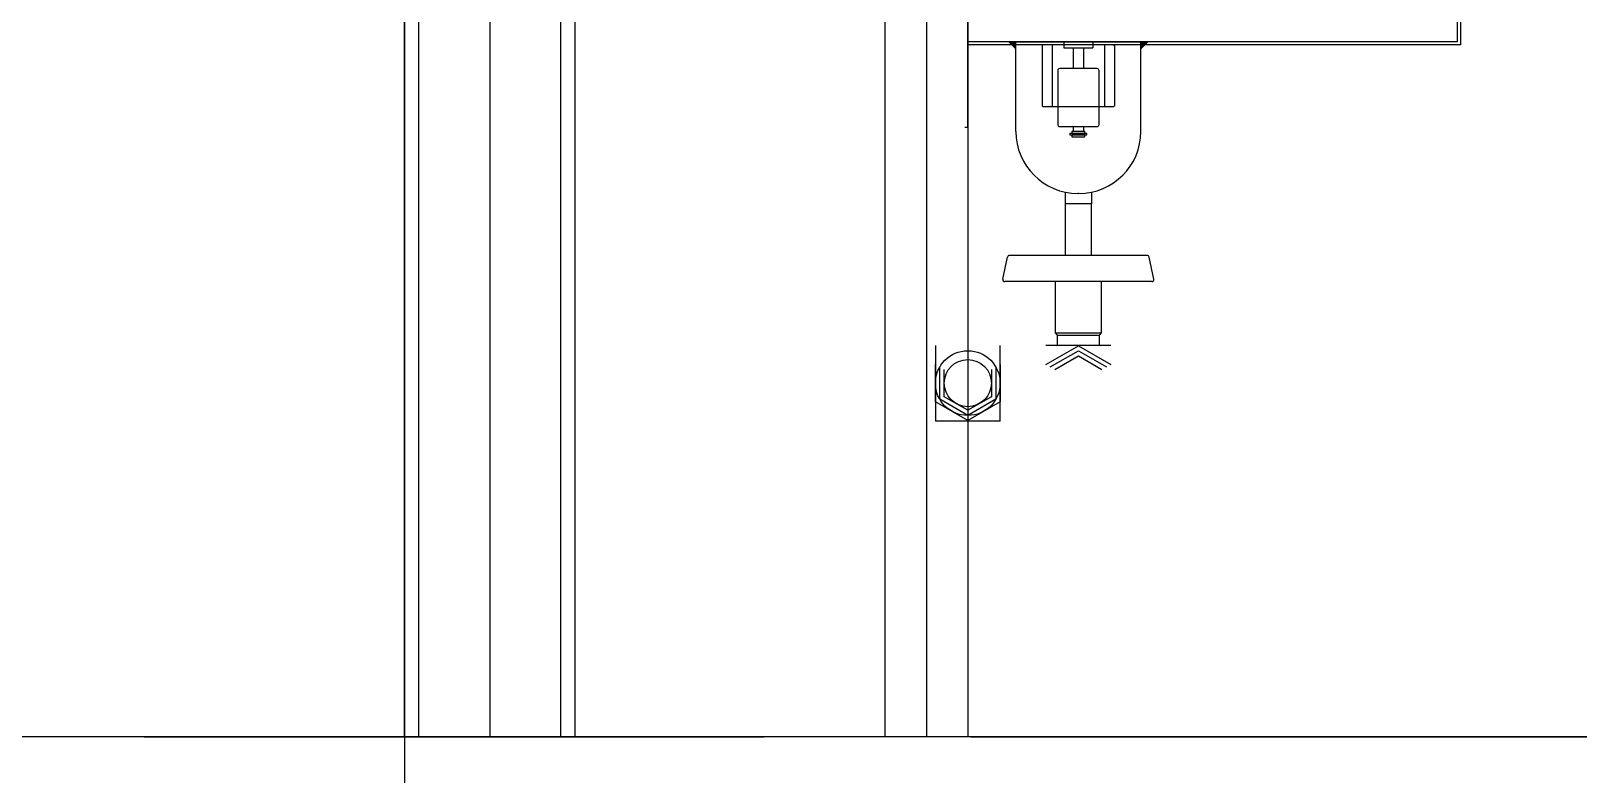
# Model space of a CAD drawing. Extents: x -3080 to 28500, y -1326 to 31609.
# Drawn here: x 14519.5 to 14594.4, y 26319 to 26355 of the extents above; entities that cross this region are included whole.
import ezdxf
from ezdxf.xclip import XClip

# ---------------------------------------------------------------- set-up
doc = ezdxf.new("R2010")
doc.units = 0
doc.header["$LTSCALE"] = 100
doc.header["$XCLIPFRAME"] = 2
doc.linetypes.add('188K-SM-07-F10-MECH-CR PIPE-Y2257103$0$F14P7-SM-08-FNN-(16)_CHEM_140725$0$HIDDEN', pattern=[9.525, 6.35, -3.175])
doc.linetypes.add('188K-SM-07-F10-MECH-CR PIPE-Y2257103$0$X-S-FAB_SL ALL$0$HIDDEN', pattern=[0.4, 0.3, -0.1])
for name, color, linetype in [('0-xref', 8, 'Continuous'), ('188K-SM-07-F10-MECH-CR PIPE-Y2257103$0$AP6B-SM-08-FNN-340-A(13)_Ver1$0$18P2-SM-08-FNN-320-A(5)-20190426-JEN$0$18P2-SM-08-FNN-320-A(5)-20190318-JEN$0$SM-08-FNN-300-A(5)-JEN$0$15P6-SM-08-FNN-320-A(10)-UIS-TCM$0$15P6-SM-08-FNN-00-(@10)170308-MIC$0$0-CDS', 140, 'Continuous'), ('188K-SM-07-F10-MECH-CR PIPE-Y2257103$0$AP7P1-SM-08-FNN-120-A(4)-SMP$0$15P6-SM-08-FNN-320-A(10)-UIS-TCM$0$15P6-SM-08-FNN-00-(@10)170308-MIC$0$0-CDS', 140, 'Continuous'), ('188K-SM-07-F10-MECH-CR PIPE-Y2257103$0$SH-LINE-130', 2, 'Continuous'), ('188K-SM-07-F10-MECH-CR PIPE-Y2257103$0$X-S-FAB_SL ALL$0$BEAM-S', 2, 'Continuous'), ('188K-SM-07-F10-MECH-CR PIPE-Y2257103$0$X-S-FAB_SL ALL$0$HID', 5, '188K-SM-07-F10-MECH-CR PIPE-Y2257103$0$X-S-FAB_SL ALL$0$HIDDEN')]:
    doc.layers.add(name, color=color, linetype=linetype)

# ---------------------------------------------------------------- blocks, each defined once
blk = doc.blocks.new('*U1541')
at = {"color": 241}
blk.add_lwpolyline([(17.5, 50), (-17.5, 50), (-17.5, 337.5), (17.5, 337.5)], close=True, dxfattribs=at)
blk = doc.blocks.new('188K-SM-07-F10-MECH-CR PIPE-Y2257103$0$X-S-FAB_SL ALL')
at = {"layer": '188K-SM-07-F10-MECH-CR PIPE-Y2257103$0$X-S-FAB_SL ALL$0$HID'}
blk.add_line((-2628.521, -73013.977), (19076.479, -73013.977), dxfattribs=at)
at = {"layer": '188K-SM-07-F10-MECH-CR PIPE-Y2257103$0$X-S-FAB_SL ALL$0$BEAM-S'}
blk.add_blockref('*U1541', (10046.579, -73086.477), dxfattribs=at)
blk = doc.blocks.new('188K-SM-07-F10-MECH-CR PIPE-Y2257103$0$CDS-CVD')
at = {"layer": '188K-SM-07-F10-MECH-CR PIPE-Y2257103$0$AP6B-SM-08-FNN-340-A(13)_Ver1$0$18P2-SM-08-FNN-320-A(5)-20190426-JEN$0$18P2-SM-08-FNN-320-A(5)-20190318-JEN$0$SM-08-FNN-300-A(5)-JEN$0$15P6-SM-08-FNN-320-A(10)-UIS-TCM$0$15P6-SM-08-FNN-00-(@10)170308-MIC$0$0-CDS', "ltscale": 0.1}
blk.add_line((14562.86, -72855.477), (14562.86, -73013.977), dxfattribs=at)
blk.add_lwpolyline([(14564.86, -73013.977), (14560.86, -73013.977), (14560.86, -72855.477), (14564.86, -72855.477)], close=True, dxfattribs=at)
at = {"layer": '188K-SM-07-F10-MECH-CR PIPE-Y2257103$0$AP7P1-SM-08-FNN-120-A(4)-SMP$0$15P6-SM-08-FNN-320-A(10)-UIS-TCM$0$15P6-SM-08-FNN-00-(@10)170308-MIC$0$0-CDS', "ltscale": 0.1}
for p, q in [((14564.86, -72984.477), (14564.86, -72933.072)), ((14588.56, -72980.327), (14588.56, -72972.627)), ((14588.71, -72980.477), (14588.71, -72972.477)), ((14564.86, -72979.054), (14564.86, -72999.547)), ((14588.56, -72980.327), (14564.86, -72980.327)), ((14588.71, -72980.477), (14564.86, -72980.477)), ((14567.185, -72980.327), (14573.235, -72980.327)), ((14567.185, -72984.671), (14567.185, -72980.327)), ((14573.235, -72980.327), (14567.185, -72980.327)), ((14568.46, -72980.527), (14568.51, -72980.477)), ((14568.46, -72980.527), (14568.46, -72983.427)), ((14571.91, -72980.477), (14568.51, -72980.477)), ((14568.94, -72980.477), (14568.94, -72983.477)), ((14569.512, -72980.327), (14569.512, -72980.63)), ((14569.512, -72980.63), (14570.908, -72980.63)), ((14569.96, -72980.63), (14569.96, -72981.63)), ((14570.46, -72980.63), (14570.46, -72981.63)), ((14570.908, -72980.327), (14570.908, -72980.63)), ((14571.48, -72980.477), (14571.48, -72983.477)), ((14571.96, -72980.527), (14571.91, -72980.477)), ((14571.96, -72980.527), (14571.96, -72983.427)), ((14573.235, -72984.671), (14573.235, -72980.327)), ((14569.21, -72981.73), (14569.21, -72984.33)), ((14571.11, -72981.63), (14569.31, -72981.63)), ((14571.21, -72984.33), (14571.21, -72981.73)), ((14568.51, -72983.477), (14568.46, -72983.427)), ((14571.91, -72983.477), (14568.51, -72983.477)), ((14571.91, -72983.477), (14571.96, -72983.427)), ((14569.31, -72984.43), (14571.11, -72984.43)), ((14569.96, -72984.43), (14569.96, -72984.68)), ((14570.46, -72984.43), (14570.46, -72984.68)), ((14564.86, -72984.477), (14564.71, -72984.477)), ((14569.804, -72984.774), (14569.804, -72984.836)), ((14570.616, -72984.774), (14569.804, -72984.774)), ((14569.804, -72984.836), (14570.616, -72984.836)), ((14569.897, -72984.68), (14569.897, -72984.774)), ((14570.522, -72984.68), (14569.897, -72984.68)), ((14569.897, -72984.774), (14570.522, -72984.774)), ((14569.897, -72984.836), (14569.897, -72984.93)), ((14570.522, -72984.836), (14569.897, -72984.836)), ((14569.897, -72984.93), (14570.522, -72984.93)), ((14570.522, -72984.774), (14570.522, -72984.68)), ((14570.522, -72984.93), (14570.522, -72984.836)), ((14570.616, -72984.836), (14570.616, -72984.774)), ((14569.572, -72987.608), (14569.572, -72988.171)), ((14570.848, -72988.171, 2.769), (14569.572, -72988.171, 2.769)), ((14569.572, -72988.171, 2.769), (14569.575, -72990.667, 2.769)), ((14570.848, -72988.171), (14569.572, -72988.171)), ((14570.235, -72987.671), (14570.185, -72987.671)), ((14570.845, -72990.667, 2.769), (14570.848, -72988.171, 2.769)), ((14570.848, -72987.608), (14570.848, -72988.171)), ((14566.557, -72991.815, 2.769), (14566.785, -72990.748, 2.769)), ((14573.535, -72990.667, 2.769), (14566.885, -72990.667, 2.769)), ((14573.863, -72991.815, 2.769), (14573.635, -72990.748, 2.769)), ((14573.764, -72991.937, 2.769), (14566.656, -72991.937, 2.769)), ((14569.097, -72994.418, 2.769), (14569.097, -72991.937, 2.769)), ((14571.323, -72994.418, 2.769), (14571.323, -72991.937, 2.769)), ((14569.097, -72994.418, 2.769), (14571.323, -72994.418, 2.769)), ((14569.194, -72994.527, 2.769), (14569.097, -72994.418, 2.769)), ((14569.194, -72995.035, 2.769), (14569.194, -72994.527, 2.769)), ((14569.194, -72994.527, 2.769), (14571.226, -72994.527, 2.769)), ((14571.226, -72994.527, 2.769), (14571.323, -72994.418, 2.769)), ((14571.226, -72995.035, 2.769), (14571.226, -72994.527, 2.769)), ((14563.293, -72995.035, 2.769), (14563.293, -72998.692, 2.769)), ((14566.427, -72998.692, 2.769), (14566.427, -72995.035, 2.769)), ((14571.777, -72995.035, 2.769), (14568.643, -72995.035, 2.769)), ((14568.643, -72995.947, 2.769), (14570.21, -72995.042, 2.769)), ((14568.853, -72996.068, 2.769), (14570.21, -72995.285, 2.769)), ((14569.069, -72996.193, 2.769), (14570.21, -72995.534, 2.769)), ((14570.21, -72995.042, 2.769), (14571.777, -72995.947, 2.769)), ((14570.21, -72995.285, 2.769), (14571.567, -72996.068, 2.769)), ((14570.21, -72995.534, 2.769), (14571.351, -72996.193, 2.769)), ((14563.293, -72997.757, 2.769), (14563.293, -72995.947, 2.769)), ((14563.503, -72997.635, 2.769), (14563.503, -72996.068, 2.769)), ((14563.719, -72997.511, 2.769), (14563.719, -72996.193, 2.769)), ((14566.001, -72996.193, 2.769), (14566.001, -72997.511, 2.769)), ((14566.217, -72996.068, 2.769), (14566.217, -72997.635, 2.769)), ((14566.427, -72995.947, 2.769), (14566.427, -72997.757, 2.769)), ((14564.86, -72998.662, 2.769), (14563.293, -72997.757, 2.769)), ((14564.86, -72998.419, 2.769), (14563.503, -72997.635, 2.769)), ((14564.86, -72998.169, 2.769), (14563.719, -72997.511, 2.769)), ((14566.001, -72997.511, 2.769), (14564.86, -72998.169, 2.769)), ((14566.217, -72997.635, 2.769), (14564.86, -72998.419, 2.769)), ((14566.427, -72997.757, 2.769), (14564.86, -72998.662, 2.769)), ((14566.427, -72998.692, 2.769), (14563.293, -72998.692, 2.769))]:
    blk.add_line(p, q, dxfattribs=at)
for radius in [1.567, 1.141]:
    blk.add_circle((14564.86, -72996.852, 2.769), radius, dxfattribs=at)
for centre, radius, start, end in [((14569.31, -72981.73), 0.1, 90, 180), ((14571.11, -72981.73), 0.1, 0, 90), ((14569.31, -72984.33), 0.1, 180, 270), ((14571.11, -72984.33), 0.1, 270, 0), ((14570.185, -72984.671), 3, 180, 270), ((14570.235, -72984.671), 3, 270, 0), ((14566.885, -72990.769, 2.769), 0.102, 90, 167.9151), ((14573.535, -72990.769, 2.769), 0.102, 12.0849, 90), ((14566.656, -72991.836, 2.769), 0.102, 167.9151, 270), ((14573.764, -72991.836, 2.769), 0.102, 270, 12.0849)]:
    blk.add_arc(centre, radius, start, end, dxfattribs=at)
for points in [[(14566.804, -72980.327), (14567.185, -72980.327), (14567.185, -72980.708)], [(14573.616, -72980.327), (14573.235, -72980.327), (14573.235, -72980.708)]]:
    blk.add_solid(points, dxfattribs=at)
at = {"layer": '188K-SM-07-F10-MECH-CR PIPE-Y2257103$0$SH-LINE-130', "linetype": '188K-SM-07-F10-MECH-CR PIPE-Y2257103$0$F14P7-SM-08-FNN-(16)_CHEM_140725$0$HIDDEN'}
for p, q in [((14538.3, -73013.977, 0), (14538.3, -72789.777, 0)), ((14545.16, -73013.977, 0), (14545.16, -72789.777, 0))]:
    blk.add_line(p, q, dxfattribs=at)
at = {"layer": '188K-SM-07-F10-MECH-CR PIPE-Y2257103$0$SH-LINE-130', "ltscale": 0.1}
for points in [[(14537.6, -73013.977), (14537.6, -72789.777), (14541.73, -72789.777), (14541.73, -73013.977)], [(14545.86, -73013.977), (14545.86, -72789.777), (14541.73, -72789.777), (14541.73, -73013.977)]]:
    blk.add_lwpolyline(points, close=True, dxfattribs=at)
blk = doc.blocks.new('188K-SM-07-F10-MECH-CR PIPE-Y2257103')
blk.add_line((23502.5, 26320.786), (1845, 26320.786))
ref = blk.add_blockref('188K-SM-07-F10-MECH-CR PIPE-Y2257103$0$X-S-FAB_SL ALL', (4473.521, 99334.763))
XClip(ref).set_block_clipping_path([(-7553.4648570136, -75341.9369645483), (24026.2025623869, -67725.7696244382)])
blk.add_blockref('188K-SM-07-F10-MECH-CR PIPE-Y2257103$0$CDS-CVD', (0, 99334.763))

msp = doc.modelspace()

# ---------------------------------------------------------------- block references
at = {"layer": '0-xref'}
msp.add_blockref('188K-SM-07-F10-MECH-CR PIPE-Y2257103', (0, 0), dxfattribs=at)

doc.saveas('drawing.dxf')
